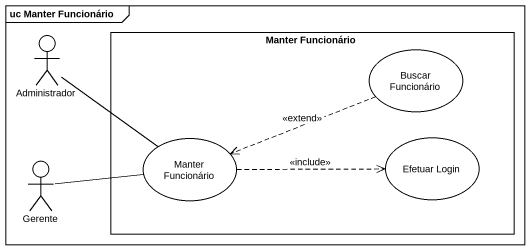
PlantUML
@startuml
mainframe uc Manter Funcionário
actor Administrador
rectangle "Manter Funcionário" as Manter_Funcionário {
  usecase "Buscar Funcionário" as Buscar_Funcionário
  usecase "Manter Funcionário" as Manter_Funcionário_2
  usecase "Efetuar Login" as Efetuar_Login
}
actor Gerente
Administrador -- Manter_Funcionário_2
Buscar_Funcionário .left.> Manter_Funcionário_2 : <<extend>>
Gerente -right- Manter_Funcionário_2
Gerente -right- Manter_Funcionário_2
Manter_Funcionário_2 .right.> Efetuar_Login : <<include>>
@enduml
